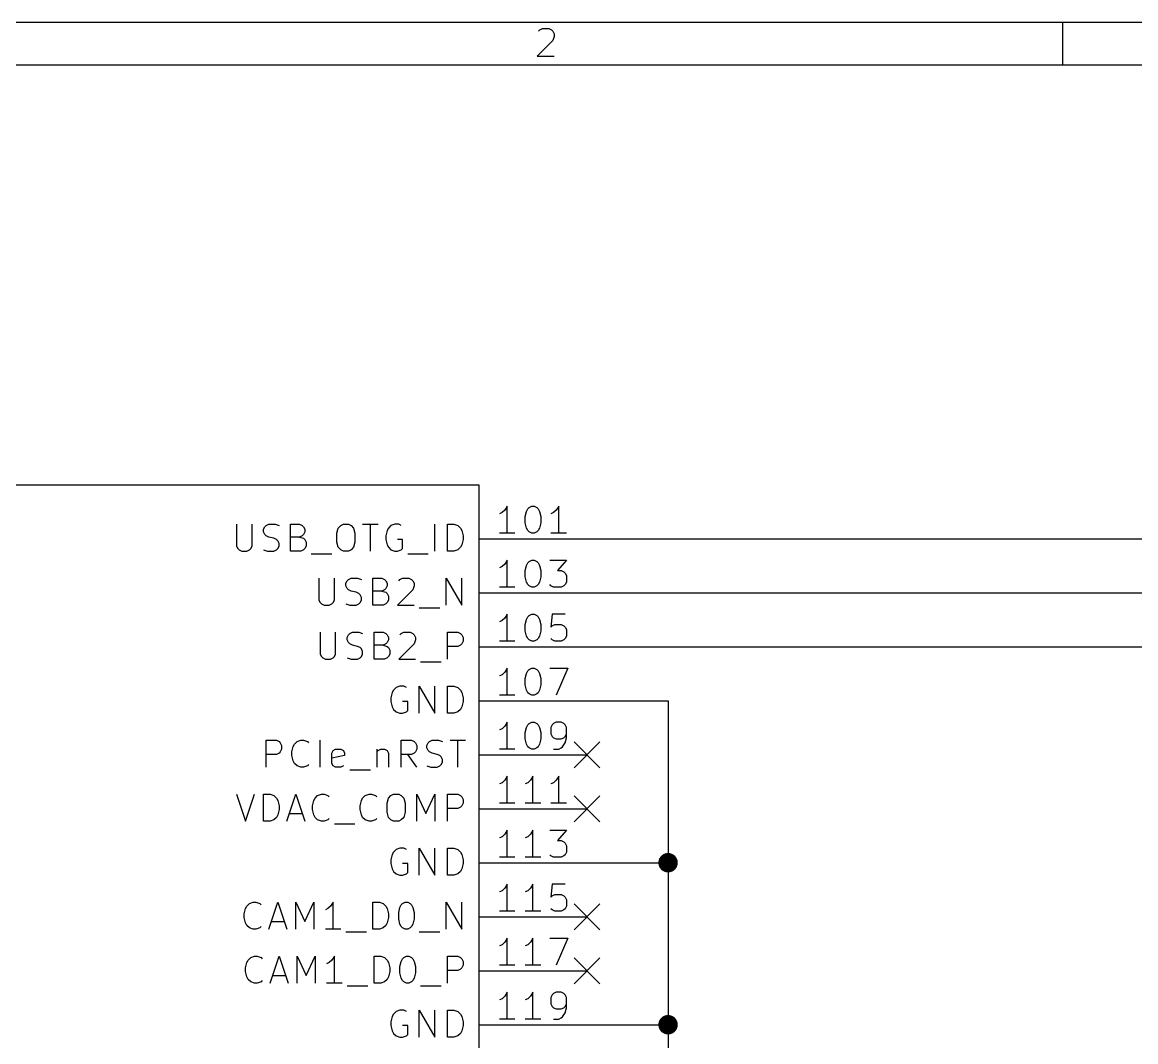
# Model space of a CAD drawing. Header units: millimetres. Extents: x 10 to 287, y -200 to -10.
# Drawn here: x 61.1 to 113.4, y -58 to -10 of the extents above; entities that cross this region are included whole.
import ezdxf

# ---------------------------------------------------------------- set-up
doc = ezdxf.new("R2010")
doc.units = ezdxf.units.MM
for name, color, linetype in [('BLUE', 174, 'CONTINUOUS'), ('GREENSIXTYFIVE', 129, 'CONTINUOUS'), ('LIGHTGREEN', 92, 'CONTINUOUS'), ('LIGHTRED', 12, 'CONTINUOUS'), ('RED', 14, 'CONTINUOUS')]:
    doc.layers.add(name, color=color, linetype=linetype)

msp = doc.modelspace()

# ---------------------------------------------------------------- linework, layer by layer
at = {"layer": 'BLUE', "linetype": 'CONTINUOUS'}
for p, q in [((87.0204, -43.8404), (88.2396, -45.0596)), ((88.2396, -43.8404), (87.0204, -45.0596)), ((87.0204, -46.3804), (88.2396, -47.5996)), ((88.2396, -46.3804), (87.0204, -47.5996)), ((87.0204, -51.4604), (88.2396, -52.6796)), ((88.2396, -51.4604), (87.0204, -52.6796)), ((87.0204, -54.0004), (88.2396, -55.2196)), ((88.2396, -54.0004), (87.0204, -55.2196))]:
    msp.add_line(p, q, dxfattribs=at)
at = {"layer": 'GREENSIXTYFIVE', "linetype": 'CONTINUOUS'}
for p, q in [((71.1562, -33.6075), (71.1562, -34.6356)), ((71.8819, -34.6356), (71.8819, -33.6075)), ((72.4263, -33.8494), (72.4867, -33.7285)), ((72.4263, -33.9704), (72.4263, -33.8494)), ((72.4867, -34.0913), (72.4263, -33.9704)), ((72.4867, -33.7285), (72.5472, -33.668)), ((72.5472, -33.668), (72.6682, -33.6075)), ((72.6682, -33.6075), (72.9705, -33.6075)), ((72.9705, -33.6075), (73.152, -33.668)), ((73.6962, -34.8775), (73.6962, -33.6075)), ((73.6962, -33.6075), (74.1196, -33.6075)), ((74.1196, -33.6075), (74.2405, -33.668)), ((74.2405, -33.668), (74.301, -33.7285)), ((74.301, -33.7285), (74.3615, -33.8494)), ((74.3615, -33.9704), (74.301, -34.0913)), ((74.3615, -33.8494), (74.3615, -33.9704)), ((75.8734, -34.0309), (75.9338, -33.789)), ((75.9338, -33.789), (76.0548, -33.668)), ((76.0548, -33.668), (76.1757, -33.6075)), ((76.1757, -33.6075), (76.4176, -33.6075)), ((76.4176, -33.6075), (76.5386, -33.668)), ((76.5386, -33.668), (76.6595, -33.789)), ((76.6595, -33.789), (76.72, -34.0309)), ((77.0829, -33.6075), (77.8086, -33.6075)), ((77.4458, -34.8775), (77.4458, -33.6075)), ((78.2319, -33.9099), (78.1715, -34.1518)), ((78.2924, -33.789), (78.2319, -33.9099)), ((78.4134, -33.668), (78.2924, -33.789)), ((78.5948, -33.6075), (78.4134, -33.668)), ((78.7762, -33.6075), (78.5948, -33.6075)), ((78.8972, -33.668), (78.7762, -33.6075)), ((80.4695, -34.8775), (80.4695, -33.6075)), ((81.0743, -34.8775), (81.0743, -33.6075)), ((81.0743, -33.6075), (81.3767, -33.6075)), ((81.3767, -33.6075), (81.5581, -33.668)), ((81.5581, -33.668), (81.6791, -33.789)), ((81.6791, -33.789), (81.7396, -33.9099)), ((81.7396, -33.9099), (81.8, -34.1518)), ((72.5472, -34.1518), (72.4867, -34.0913)), ((72.6682, -34.2123), (72.5472, -34.1518)), ((72.9101, -34.2728), (72.6682, -34.2123)), ((73.031, -34.3332), (72.9101, -34.2728)), ((73.0915, -34.3937), (73.031, -34.3332)), ((73.152, -34.5147), (73.0915, -34.3937)), ((73.152, -34.6356), (73.152, -34.5147)), ((74.1196, -34.2123), (73.6962, -34.2123)), ((74.2405, -34.1518), (74.1196, -34.2123)), ((74.1196, -34.2123), (74.301, -34.2728)), ((74.301, -34.0913), (74.2405, -34.1518)), ((74.301, -34.2728), (74.3615, -34.3332)), ((74.3615, -34.3332), (74.4219, -34.4542)), ((74.4219, -34.4542), (74.4219, -34.6356)), ((75.8734, -34.4542), (75.8734, -34.0309)), ((75.9338, -34.6961), (75.8734, -34.4542)), ((76.72, -34.4542), (76.6595, -34.6961)), ((76.72, -34.0309), (76.72, -34.4542)), ((78.1715, -34.1518), (78.1715, -34.3332)), ((78.1715, -34.3332), (78.2319, -34.5751)), ((78.9576, -34.3332), (78.7157, -34.3332)), ((78.9576, -34.7566), (78.9576, -34.3332)), ((81.8, -34.3332), (81.7396, -34.5751)), ((81.8, -34.1518), (81.8, -34.3332)), ((71.1562, -34.6356), (71.2167, -34.7566)), ((71.2167, -34.7566), (71.2772, -34.8171)), ((71.2772, -34.8171), (71.3981, -34.8775)), ((71.3981, -34.8775), (71.64, -34.8775)), ((71.64, -34.8775), (71.761, -34.8171)), ((71.761, -34.8171), (71.8215, -34.7566)), ((71.8215, -34.7566), (71.8819, -34.6356)), ((72.4263, -34.8171), (72.6077, -34.8775)), ((72.6077, -34.8775), (72.9101, -34.8775)), ((72.9101, -34.8775), (73.031, -34.8171)), ((73.031, -34.8171), (73.0915, -34.7566)), ((73.0915, -34.7566), (73.152, -34.6356)), ((74.18, -34.8775), (73.6962, -34.8775)), ((74.301, -34.8171), (74.18, -34.8775)), ((74.3615, -34.7566), (74.301, -34.8171)), ((74.4219, -34.6356), (74.3615, -34.7566)), ((74.6639, -34.9985), (75.6315, -34.9985)), ((76.0548, -34.8171), (75.9338, -34.6961)), ((76.1757, -34.8775), (76.0548, -34.8171)), ((76.4176, -34.8775), (76.1757, -34.8775)), ((76.5386, -34.8171), (76.4176, -34.8775)), ((76.6595, -34.6961), (76.5386, -34.8171)), ((78.2319, -34.5751), (78.2924, -34.6961)), ((78.2924, -34.6961), (78.4134, -34.8171)), ((78.4134, -34.8171), (78.5948, -34.8775)), ((78.5948, -34.8775), (78.7157, -34.8775)), ((78.7157, -34.8775), (78.8972, -34.8171)), ((78.8972, -34.8171), (78.9576, -34.7566)), ((79.1996, -34.9985), (80.1672, -34.9985)), ((81.3767, -34.8775), (81.0743, -34.8775)), ((81.5581, -34.8171), (81.3767, -34.8775)), ((81.6791, -34.6961), (81.5581, -34.8171)), ((81.7396, -34.5751), (81.6791, -34.6961)), ((75.0267, -36.1475), (75.0267, -37.1756)), ((75.7524, -37.1756), (75.7524, -36.1475)), ((76.2968, -36.3894), (76.3572, -36.2685)), ((76.2968, -36.5104), (76.2968, -36.3894)), ((76.3572, -36.6313), (76.2968, -36.5104)), ((76.3572, -36.2685), (76.4177, -36.208)), ((76.4177, -36.6918), (76.3572, -36.6313)), ((76.4177, -36.208), (76.5387, -36.1475)), ((76.5387, -36.1475), (76.841, -36.1475)), ((76.841, -36.1475), (77.0225, -36.208)), ((77.5667, -37.4175), (77.5667, -36.1475)), ((77.5667, -36.1475), (77.9901, -36.1475)), ((77.9901, -36.1475), (78.111, -36.208)), ((78.111, -36.208), (78.1715, -36.2685)), ((78.1715, -36.6313), (78.111, -36.6918)), ((78.1715, -36.2685), (78.232, -36.3894)), ((78.232, -36.5104), (78.1715, -36.6313)), ((78.232, -36.3894), (78.232, -36.5104)), ((78.7763, -36.2685), (78.8367, -36.208)), ((78.8367, -36.208), (78.9577, -36.1475)), ((78.9577, -36.1475), (79.2601, -36.1475)), ((79.2601, -36.1475), (79.381, -36.208)), ((79.381, -36.208), (79.4415, -36.2685)), ((79.4415, -36.2685), (79.502, -36.3894)), ((79.502, -36.5104), (79.4415, -36.6918)), ((79.502, -36.3894), (79.502, -36.5104)), ((81.0138, -37.4175), (81.0138, -36.1475)), ((81.0138, -36.1475), (81.7395, -37.4175)), ((81.7395, -37.4175), (81.7395, -36.1475)), ((76.5387, -36.7523), (76.4177, -36.6918)), ((76.7806, -36.8128), (76.5387, -36.7523)), ((76.9015, -36.8732), (76.7806, -36.8128)), ((76.962, -36.9337), (76.9015, -36.8732)), ((77.0225, -37.0547), (76.962, -36.9337)), ((77.0225, -37.1756), (77.0225, -37.0547)), ((77.9901, -36.7523), (77.5667, -36.7523)), ((78.111, -36.6918), (77.9901, -36.7523)), ((77.9901, -36.7523), (78.1715, -36.8128)), ((78.1715, -36.8128), (78.232, -36.8732)), ((78.232, -36.8732), (78.2924, -36.9942)), ((78.2924, -36.9942), (78.2924, -37.1756)), ((79.4415, -36.6918), (78.7158, -37.4175)), ((75.0267, -37.1756), (75.0872, -37.2966)), ((75.0872, -37.2966), (75.1477, -37.3571)), ((75.1477, -37.3571), (75.2686, -37.4175)), ((75.2686, -37.4175), (75.5105, -37.4175)), ((75.5105, -37.4175), (75.6315, -37.3571)), ((75.6315, -37.3571), (75.692, -37.2966)), ((75.692, -37.2966), (75.7524, -37.1756)), ((76.2968, -37.3571), (76.4782, -37.4175)), ((76.4782, -37.4175), (76.7806, -37.4175)), ((76.7806, -37.4175), (76.9015, -37.3571)), ((76.9015, -37.3571), (76.962, -37.2966)), ((76.962, -37.2966), (77.0225, -37.1756)), ((78.0505, -37.4175), (77.5667, -37.4175)), ((78.1715, -37.3571), (78.0505, -37.4175)), ((78.232, -37.2966), (78.1715, -37.3571)), ((78.2924, -37.1756), (78.232, -37.2966)), ((78.7158, -37.4175), (79.502, -37.4175)), ((79.7439, -37.5385), (80.7115, -37.5385)), ((75.0872, -38.6875), (75.0872, -39.7156)), ((75.8129, -39.7156), (75.8129, -38.6875)), ((76.4782, -38.748), (76.5992, -38.6875)), ((76.5992, -38.6875), (76.9015, -38.6875)), ((76.9015, -38.6875), (77.083, -38.748)), ((77.6272, -39.9575), (77.6272, -38.6875)), ((77.6272, -38.6875), (78.0506, -38.6875)), ((78.0506, -38.6875), (78.1715, -38.748)), ((78.8972, -38.748), (79.0182, -38.6875)), ((79.0182, -38.6875), (79.3206, -38.6875)), ((79.3206, -38.6875), (79.4415, -38.748)), ((81.0743, -39.9575), (81.0743, -38.6875)), ((81.0743, -38.6875), (81.5581, -38.6875)), ((81.5581, -38.6875), (81.6791, -38.748)), ((76.3573, -38.9294), (76.4177, -38.8085)), ((76.3573, -39.0504), (76.3573, -38.9294)), ((76.4177, -39.1713), (76.3573, -39.0504)), ((76.4177, -38.8085), (76.4782, -38.748)), ((76.4782, -39.2318), (76.4177, -39.1713)), ((76.5992, -39.2923), (76.4782, -39.2318)), ((78.1715, -39.2318), (78.0506, -39.2923)), ((78.1715, -38.748), (78.232, -38.8085)), ((78.232, -39.1713), (78.1715, -39.2318)), ((78.232, -38.8085), (78.2925, -38.9294)), ((78.2925, -39.0504), (78.232, -39.1713)), ((78.2925, -38.9294), (78.2925, -39.0504)), ((79.502, -39.2318), (78.7763, -39.9575)), ((78.8368, -38.8085), (78.8972, -38.748)), ((79.4415, -38.748), (79.502, -38.8085)), ((79.502, -38.8085), (79.5625, -38.9294)), ((79.5625, -39.0504), (79.502, -39.2318)), ((79.5625, -38.9294), (79.5625, -39.0504)), ((81.6791, -38.748), (81.7396, -38.8085)), ((81.7396, -39.2318), (81.6791, -39.2923)), ((81.7396, -38.8085), (81.8, -38.9294)), ((81.8, -39.1109), (81.7396, -39.2318)), ((81.8, -38.9294), (81.8, -39.1109)), ((75.0872, -39.7156), (75.1477, -39.8366)), ((75.7525, -39.8366), (75.8129, -39.7156)), ((76.8411, -39.3528), (76.5992, -39.2923)), ((76.962, -39.4132), (76.8411, -39.3528)), ((77.0225, -39.4737), (76.962, -39.4132)), ((77.083, -39.5947), (77.0225, -39.4737)), ((77.0225, -39.8366), (77.083, -39.7156)), ((77.083, -39.7156), (77.083, -39.5947)), ((78.0506, -39.2923), (77.6272, -39.2923)), ((78.0506, -39.2923), (78.232, -39.3528)), ((78.232, -39.3528), (78.2925, -39.4132)), ((78.2925, -39.4132), (78.3529, -39.5342)), ((78.3529, -39.7156), (78.2925, -39.8366)), ((78.3529, -39.5342), (78.3529, -39.7156)), ((81.5581, -39.3528), (81.0743, -39.3528)), ((81.6791, -39.2923), (81.5581, -39.3528)), ((75.1477, -39.8366), (75.2082, -39.8971)), ((75.2082, -39.8971), (75.3291, -39.9575)), ((75.3291, -39.9575), (75.571, -39.9575)), ((75.571, -39.9575), (75.692, -39.8971)), ((75.692, -39.8971), (75.7525, -39.8366)), ((76.3573, -39.8971), (76.5387, -39.9575)), ((76.5387, -39.9575), (76.8411, -39.9575)), ((76.8411, -39.9575), (76.962, -39.8971)), ((76.962, -39.8971), (77.0225, -39.8366)), ((78.111, -39.9575), (77.6272, -39.9575)), ((78.232, -39.8971), (78.111, -39.9575)), ((78.2925, -39.8366), (78.232, -39.8971)), ((78.7763, -39.9575), (79.5625, -39.9575)), ((79.8044, -40.0785), (80.772, -40.0785)), ((78.6553, -41.288), (78.5343, -41.409)), ((78.8367, -41.2275), (78.6553, -41.288)), ((79.0181, -41.2275), (78.8367, -41.2275)), ((79.1391, -41.288), (79.0181, -41.2275)), ((79.7438, -42.4975), (79.7438, -41.2275)), ((79.7438, -41.2275), (80.4695, -42.4975)), ((80.4695, -42.4975), (80.4695, -41.2275)), ((81.0743, -42.4975), (81.0743, -41.2275)), ((81.0743, -41.2275), (81.3767, -41.2275)), ((81.3767, -41.2275), (81.5581, -41.288)), ((81.5581, -41.288), (81.6791, -41.409)), ((78.4738, -41.5299), (78.4134, -41.7718)), ((78.4134, -41.7718), (78.4134, -41.9532)), ((78.5343, -41.409), (78.4738, -41.5299)), ((81.6791, -41.409), (81.7396, -41.5299)), ((81.7396, -41.5299), (81.8, -41.7718)), ((81.8, -41.7718), (81.8, -41.9532)), ((78.4134, -41.9532), (78.4738, -42.1951)), ((78.4738, -42.1951), (78.5343, -42.3161)), ((78.5343, -42.3161), (78.6553, -42.4371)), ((79.1995, -41.9532), (78.9576, -41.9532)), ((79.1391, -42.4371), (79.1995, -42.3766)), ((79.1995, -42.3766), (79.1995, -41.9532)), ((81.6791, -42.3161), (81.5581, -42.4371)), ((81.7396, -42.1951), (81.6791, -42.3161)), ((81.8, -41.9532), (81.7396, -42.1951)), ((78.6553, -42.4371), (78.8367, -42.4975)), ((78.8367, -42.4975), (78.9576, -42.4975)), ((78.9576, -42.4975), (79.1391, -42.4371)), ((81.3767, -42.4975), (81.0743, -42.4975)), ((81.5581, -42.4371), (81.3767, -42.4975)), ((72.5472, -45.0375), (72.5472, -43.7675)), ((72.5472, -43.7675), (73.031, -43.7675)), ((73.031, -43.7675), (73.152, -43.828)), ((73.152, -43.828), (73.2125, -43.8885)), ((73.2125, -43.8885), (73.2729, -44.0094)), ((73.8172, -44.0699), (73.8777, -43.949)), ((73.8777, -43.949), (73.9987, -43.828)), ((73.9987, -43.828), (74.1801, -43.7675)), ((74.1801, -43.7675), (74.301, -43.7675)), ((74.301, -43.7675), (74.4825, -43.828)), ((74.4825, -43.828), (74.5429, -43.8885)), ((75.0872, -45.0375), (75.0872, -43.7675)), ((78.8972, -45.0375), (78.8972, -43.7675)), ((78.8972, -43.7675), (79.381, -43.7675)), ((79.381, -43.7675), (79.502, -43.828)), ((79.502, -43.828), (79.5625, -43.8885)), ((79.5625, -43.8885), (79.6229, -44.0094)), ((80.1068, -44.0094), (80.1672, -43.8885)), ((80.1672, -43.8885), (80.2277, -43.828)), ((80.2277, -43.828), (80.3487, -43.7675)), ((80.3487, -43.7675), (80.651, -43.7675)), ((80.651, -43.7675), (80.8325, -43.828)), ((81.1953, -43.7675), (81.921, -43.7675)), ((81.5582, -45.0375), (81.5582, -43.7675)), ((73.031, -44.4328), (72.5472, -44.4328)), ((73.152, -44.3723), (73.031, -44.4328)), ((73.2125, -44.3118), (73.152, -44.3723)), ((73.2729, -44.1909), (73.2125, -44.3118)), ((73.2729, -44.0094), (73.2729, -44.1909)), ((73.7568, -44.3118), (73.8172, -44.0699)), ((73.7568, -44.4932), (73.7568, -44.3118)), ((75.6316, -44.3723), (75.692, -44.2513)), ((75.6316, -44.8561), (75.6316, -44.3723)), ((75.692, -44.2513), (75.813, -44.1909)), ((75.813, -44.1909), (76.0549, -44.1909)), ((76.0549, -44.1909), (76.1758, -44.2513)), ((76.1758, -44.2513), (76.2363, -44.3723)), ((76.2363, -44.3723), (76.2363, -44.4932)), ((77.7482, -44.1909), (77.7482, -45.0375)), ((77.7482, -44.3118), (77.8087, -44.2513)), ((77.8087, -44.2513), (77.9297, -44.1909)), ((77.9297, -44.1909), (78.1111, -44.1909)), ((78.1111, -44.1909), (78.232, -44.2513)), ((78.232, -44.2513), (78.2925, -44.3723)), ((78.2925, -44.3723), (78.2925, -45.0375)), ((79.381, -44.4328), (78.8972, -44.4328)), ((79.6229, -45.0375), (79.1996, -44.4328)), ((79.502, -44.3723), (79.381, -44.4328)), ((79.5625, -44.3118), (79.502, -44.3723)), ((79.6229, -44.1909), (79.5625, -44.3118)), ((79.6229, -44.0094), (79.6229, -44.1909)), ((80.1068, -44.1304), (80.1068, -44.0094)), ((80.1672, -44.2513), (80.1068, -44.1304)), ((80.2277, -44.3118), (80.1672, -44.2513)), ((80.3487, -44.3723), (80.2277, -44.3118)), ((80.5906, -44.4328), (80.3487, -44.3723)), ((80.7115, -44.4932), (80.5906, -44.4328)), ((73.8172, -44.7351), (73.7568, -44.4932)), ((73.8777, -44.8561), (73.8172, -44.7351)), ((73.9987, -44.9771), (73.8777, -44.8561)), ((74.1801, -45.0375), (73.9987, -44.9771)), ((74.4825, -44.9771), (74.301, -45.0375)), ((74.5429, -44.9166), (74.4825, -44.9771)), ((76.2363, -44.4932), (75.6316, -44.6142)), ((75.692, -44.9771), (75.6316, -44.8561)), ((75.813, -45.0375), (75.692, -44.9771)), ((76.1758, -44.9771), (76.0549, -45.0375)), ((80.1068, -44.9771), (80.2882, -45.0375)), ((80.5906, -45.0375), (80.7115, -44.9771)), ((80.772, -44.5537), (80.7115, -44.4932)), ((80.7115, -44.9771), (80.772, -44.9166)), ((80.8325, -44.6747), (80.772, -44.5537)), ((80.772, -44.9166), (80.8325, -44.7956)), ((80.8325, -44.7956), (80.8325, -44.6747)), ((74.301, -45.0375), (74.1801, -45.0375)), ((76.0549, -45.0375), (75.813, -45.0375)), ((76.4783, -45.1585), (77.4459, -45.1585)), ((80.2882, -45.0375), (80.5906, -45.0375)), ((71.1562, -46.3075), (71.5795, -47.5775)), ((71.5795, -47.5775), (72.0029, -46.3075)), ((72.4262, -47.5775), (72.4262, -46.3075)), ((72.4262, -46.3075), (72.7286, -46.3075)), ((72.7286, -46.3075), (72.91, -46.368)), ((72.91, -46.368), (73.031, -46.489)), ((73.031, -46.489), (73.0915, -46.6099)), ((73.5148, -47.5775), (73.9381, -46.3075)), ((73.9381, -46.3075), (74.3615, -47.5775)), ((74.7848, -46.6099), (74.8453, -46.489)), ((74.8453, -46.489), (74.9663, -46.368)), ((74.9663, -46.368), (75.1477, -46.3075)), ((75.1477, -46.3075), (75.2686, -46.3075)), ((75.2686, -46.3075), (75.4501, -46.368)), ((75.4501, -46.368), (75.5105, -46.4285)), ((77.0224, -46.6099), (77.0829, -46.489)), ((77.0829, -46.489), (77.2039, -46.368)), ((77.2039, -46.368), (77.3853, -46.3075)), ((77.3853, -46.3075), (77.5062, -46.3075)), ((77.5062, -46.3075), (77.6877, -46.368)), ((77.6877, -46.368), (77.7481, -46.4285)), ((78.232, -46.7309), (78.2924, -46.489)), ((78.2924, -46.489), (78.4134, -46.368)), ((78.4134, -46.368), (78.5343, -46.3075)), ((78.5343, -46.3075), (78.7762, -46.3075)), ((78.7762, -46.3075), (78.8972, -46.368)), ((78.8972, -46.368), (79.0181, -46.489)), ((79.0181, -46.489), (79.0786, -46.7309)), ((79.6229, -47.5775), (79.6229, -46.3075)), ((79.6229, -46.3075), (80.0463, -47.2147)), ((80.0463, -47.2147), (80.4696, -46.3075)), ((80.4696, -46.3075), (80.4696, -47.5775)), ((81.0743, -47.5775), (81.0743, -46.3075)), ((81.0743, -46.3075), (81.5581, -46.3075)), ((81.5581, -46.3075), (81.6791, -46.368)), ((81.6791, -46.368), (81.7396, -46.4285)), ((81.7396, -46.4285), (81.8, -46.5494)), ((81.8, -46.5494), (81.8, -46.7309)), ((73.0915, -46.6099), (73.1519, -46.8518)), ((73.1519, -47.0332), (73.0915, -47.2751)), ((73.1519, -46.8518), (73.1519, -47.0332)), ((74.7244, -46.8518), (74.7848, -46.6099)), ((74.7244, -47.0332), (74.7244, -46.8518)), ((74.7848, -47.2751), (74.7244, -47.0332)), ((76.962, -46.8518), (77.0224, -46.6099)), ((76.962, -47.0332), (76.962, -46.8518)), ((77.0224, -47.2751), (76.962, -47.0332)), ((78.232, -47.1542), (78.232, -46.7309)), ((79.0786, -46.7309), (79.0786, -47.1542)), ((81.5581, -46.9728), (81.0743, -46.9728)), ((81.6791, -46.9123), (81.5581, -46.9728)), ((81.7396, -46.8518), (81.6791, -46.9123)), ((81.8, -46.7309), (81.7396, -46.8518)), ((72.7286, -47.5775), (72.4262, -47.5775)), ((72.91, -47.5171), (72.7286, -47.5775)), ((73.031, -47.3961), (72.91, -47.5171)), ((73.0915, -47.2751), (73.031, -47.3961)), ((73.6358, -47.2147), (74.2405, -47.2147)), ((74.8453, -47.3961), (74.7848, -47.2751)), ((74.9663, -47.5171), (74.8453, -47.3961)), ((75.1477, -47.5775), (74.9663, -47.5171)), ((75.2686, -47.5775), (75.1477, -47.5775)), ((75.4501, -47.5171), (75.2686, -47.5775)), ((75.5105, -47.4566), (75.4501, -47.5171)), ((77.0829, -47.3961), (77.0224, -47.2751)), ((77.2039, -47.5171), (77.0829, -47.3961)), ((77.3853, -47.5775), (77.2039, -47.5171)), ((77.5062, -47.5775), (77.3853, -47.5775)), ((77.6877, -47.5171), (77.5062, -47.5775)), ((77.7481, -47.4566), (77.6877, -47.5171)), ((78.2924, -47.3961), (78.232, -47.1542)), ((78.4134, -47.5171), (78.2924, -47.3961)), ((78.5343, -47.5775), (78.4134, -47.5171)), ((78.7762, -47.5775), (78.5343, -47.5775)), ((78.8972, -47.5171), (78.7762, -47.5775)), ((79.0181, -47.3961), (78.8972, -47.5171)), ((79.0786, -47.1542), (79.0181, -47.3961)), ((75.7525, -47.6985), (76.7201, -47.6985)), ((78.4738, -49.1499), (78.4134, -49.3918)), ((78.5343, -49.029), (78.4738, -49.1499)), ((78.6553, -48.908), (78.5343, -49.029)), ((78.8367, -48.8475), (78.6553, -48.908)), ((79.0181, -48.8475), (78.8367, -48.8475)), ((79.1391, -48.908), (79.0181, -48.8475)), ((79.7438, -50.1175), (79.7438, -48.8475)), ((79.7438, -48.8475), (80.4695, -50.1175)), ((80.4695, -50.1175), (80.4695, -48.8475)), ((81.0743, -50.1175), (81.0743, -48.8475)), ((81.0743, -48.8475), (81.3767, -48.8475)), ((81.3767, -48.8475), (81.5581, -48.908)), ((81.5581, -48.908), (81.6791, -49.029)), ((81.6791, -49.029), (81.7396, -49.1499)), ((81.7396, -49.1499), (81.8, -49.3918)), ((78.4134, -49.3918), (78.4134, -49.5732)), ((78.4134, -49.5732), (78.4738, -49.8151)), ((79.1995, -49.5732), (78.9576, -49.5732)), ((79.1995, -49.9966), (79.1995, -49.5732)), ((81.8, -49.5732), (81.7396, -49.8151)), ((81.8, -49.3918), (81.8, -49.5732)), ((78.4738, -49.8151), (78.5343, -49.9361)), ((78.5343, -49.9361), (78.6553, -50.0571)), ((78.6553, -50.0571), (78.8367, -50.1175)), ((78.8367, -50.1175), (78.9576, -50.1175)), ((78.9576, -50.1175), (79.1391, -50.0571)), ((79.1391, -50.0571), (79.1995, -49.9966)), ((81.3767, -50.1175), (81.0743, -50.1175)), ((81.5581, -50.0571), (81.3767, -50.1175)), ((81.6791, -49.9361), (81.5581, -50.0571)), ((81.7396, -49.8151), (81.6791, -49.9361)), ((71.5192, -51.9318), (71.5796, -51.6899)), ((71.5796, -51.6899), (71.6401, -51.569)), ((71.6401, -51.569), (71.7611, -51.448)), ((71.7611, -51.448), (71.9425, -51.3875)), ((71.9425, -51.3875), (72.0634, -51.3875)), ((72.0634, -51.3875), (72.2449, -51.448)), ((72.2449, -51.448), (72.3053, -51.5085)), ((72.6682, -52.6575), (73.0915, -51.3875)), ((73.0915, -51.3875), (73.5149, -52.6575)), ((73.9382, -52.6575), (73.9382, -51.3875)), ((73.9382, -51.3875), (74.3616, -52.2947)), ((74.3616, -52.2947), (74.7849, -51.3875)), ((74.7849, -51.3875), (74.7849, -52.6575)), ((75.4501, -51.6899), (75.3292, -51.7504)), ((75.5711, -51.569), (75.4501, -51.6899)), ((75.692, -51.3875), (75.5711, -51.569)), ((75.692, -52.6575), (75.692, -51.3875)), ((77.5667, -52.6575), (77.5667, -51.3875)), ((77.5667, -51.3875), (77.8691, -51.3875)), ((77.8691, -51.3875), (78.0505, -51.448)), ((78.0505, -51.448), (78.1715, -51.569)), ((78.1715, -51.569), (78.232, -51.6899)), ((78.232, -51.6899), (78.2924, -51.9318)), ((78.7763, -51.8713), (78.8367, -51.6294)), ((78.8367, -51.6294), (78.8972, -51.5085)), ((78.8972, -51.5085), (78.9577, -51.448)), ((78.9577, -51.448), (79.0786, -51.3875)), ((79.0786, -51.3875), (79.1996, -51.3875)), ((79.1996, -51.3875), (79.3205, -51.448)), ((79.3205, -51.448), (79.381, -51.5085)), ((79.381, -51.5085), (79.4415, -51.6294)), ((79.4415, -51.6294), (79.502, -51.8713)), ((81.0138, -52.6575), (81.0138, -51.3875)), ((81.0138, -51.3875), (81.7395, -52.6575)), ((81.7395, -52.6575), (81.7395, -51.3875)), ((71.5192, -52.1132), (71.5192, -51.9318)), ((71.5796, -52.3551), (71.5192, -52.1132)), ((72.7892, -52.2947), (73.3939, -52.2947)), ((78.2924, -52.1132), (78.232, -52.3551)), ((78.2924, -51.9318), (78.2924, -52.1132)), ((78.7763, -52.1737), (78.7763, -51.8713)), ((78.8367, -52.4156), (78.7763, -52.1737)), ((79.502, -52.1737), (79.4415, -52.4156)), ((79.502, -51.8713), (79.502, -52.1737)), ((71.6401, -52.4761), (71.5796, -52.3551)), ((71.7611, -52.5971), (71.6401, -52.4761)), ((71.9425, -52.6575), (71.7611, -52.5971)), ((72.0634, -52.6575), (71.9425, -52.6575)), ((72.2449, -52.5971), (72.0634, -52.6575)), ((72.3053, -52.5366), (72.2449, -52.5971)), ((76.0549, -52.6575), (75.3292, -52.6575)), ((76.2968, -52.7785), (77.2644, -52.7785)), ((77.8691, -52.6575), (77.5667, -52.6575)), ((78.0505, -52.5971), (77.8691, -52.6575)), ((78.1715, -52.4761), (78.0505, -52.5971)), ((78.232, -52.3551), (78.1715, -52.4761)), ((78.8972, -52.5366), (78.8367, -52.4156)), ((78.9577, -52.5971), (78.8972, -52.5366)), ((79.0786, -52.6575), (78.9577, -52.5971)), ((79.1996, -52.6575), (79.0786, -52.6575)), ((79.3205, -52.5971), (79.1996, -52.6575)), ((79.381, -52.5366), (79.3205, -52.5971)), ((79.4415, -52.4156), (79.381, -52.5366)), ((79.7439, -52.7785), (80.7115, -52.7785)), ((71.5797, -54.4718), (71.6401, -54.2299)), ((71.6401, -54.2299), (71.7006, -54.109)), ((71.7006, -54.109), (71.8216, -53.988)), ((71.8216, -53.988), (72.003, -53.9275)), ((72.003, -53.9275), (72.1239, -53.9275)), ((72.1239, -53.9275), (72.3054, -53.988)), ((72.3054, -53.988), (72.3658, -54.0485)), ((72.7287, -55.1975), (73.152, -53.9275)), ((73.152, -53.9275), (73.5754, -55.1975)), ((73.9987, -55.1975), (73.9987, -53.9275)), ((73.9987, -53.9275), (74.4221, -54.8347)), ((74.4221, -54.8347), (74.8454, -53.9275)), ((74.8454, -53.9275), (74.8454, -55.1975)), ((75.5106, -54.2299), (75.3897, -54.2904)), ((75.6316, -54.109), (75.5106, -54.2299)), ((75.7525, -53.9275), (75.6316, -54.109)), ((75.7525, -55.1975), (75.7525, -53.9275)), ((77.6272, -55.1975), (77.6272, -53.9275)), ((77.6272, -53.9275), (77.9296, -53.9275)), ((77.9296, -53.9275), (78.111, -53.988)), ((78.111, -53.988), (78.232, -54.109)), ((78.232, -54.109), (78.2925, -54.2299)), ((78.2925, -54.2299), (78.3529, -54.4718)), ((78.8368, -54.4113), (78.8972, -54.1694)), ((78.8368, -54.7137), (78.8368, -54.4113)), ((78.8972, -54.1694), (78.9577, -54.0485)), ((78.9577, -54.0485), (79.0182, -53.988)), ((79.0182, -53.988), (79.1391, -53.9275)), ((79.1391, -53.9275), (79.2601, -53.9275)), ((79.2601, -53.9275), (79.381, -53.988)), ((79.381, -53.988), (79.4415, -54.0485)), ((79.4415, -54.0485), (79.502, -54.1694)), ((79.502, -54.1694), (79.5625, -54.4113)), ((79.5625, -54.4113), (79.5625, -54.7137)), ((81.0743, -55.1975), (81.0743, -53.9275)), ((81.0743, -53.9275), (81.5581, -53.9275)), ((81.5581, -53.9275), (81.6791, -53.988)), ((81.6791, -53.988), (81.7396, -54.0485)), ((81.7396, -54.0485), (81.8, -54.1694)), ((81.8, -54.3509), (81.7396, -54.4718)), ((81.8, -54.1694), (81.8, -54.3509)), ((71.5797, -54.6532), (71.5797, -54.4718)), ((71.6401, -54.8951), (71.5797, -54.6532)), ((71.7006, -55.0161), (71.6401, -54.8951)), ((72.8497, -54.8347), (73.4544, -54.8347)), ((78.2925, -54.8951), (78.232, -55.0161)), ((78.3529, -54.6532), (78.2925, -54.8951)), ((78.3529, -54.4718), (78.3529, -54.6532)), ((78.8972, -54.9556), (78.8368, -54.7137)), ((78.9577, -55.0766), (78.8972, -54.9556)), ((79.502, -54.9556), (79.4415, -55.0766)), ((79.5625, -54.7137), (79.502, -54.9556)), ((81.5581, -54.5928), (81.0743, -54.5928)), ((81.6791, -54.5323), (81.5581, -54.5928)), ((81.7396, -54.4718), (81.6791, -54.5323)), ((71.8216, -55.1371), (71.7006, -55.0161)), ((72.003, -55.1975), (71.8216, -55.1371)), ((72.1239, -55.1975), (72.003, -55.1975)), ((72.3054, -55.1371), (72.1239, -55.1975)), ((72.3658, -55.0766), (72.3054, -55.1371)), ((76.1154, -55.1975), (75.3897, -55.1975)), ((76.3573, -55.3185), (77.3249, -55.3185)), ((77.9296, -55.1975), (77.6272, -55.1975)), ((78.111, -55.1371), (77.9296, -55.1975)), ((78.232, -55.0161), (78.111, -55.1371)), ((79.0182, -55.1371), (78.9577, -55.0766)), ((79.1391, -55.1975), (79.0182, -55.1371)), ((79.2601, -55.1975), (79.1391, -55.1975)), ((79.381, -55.1371), (79.2601, -55.1975)), ((79.4415, -55.0766), (79.381, -55.1371)), ((79.8044, -55.3185), (80.772, -55.3185)), ((78.6553, -56.528), (78.5343, -56.649)), ((78.8367, -56.4675), (78.6553, -56.528)), ((79.0181, -56.4675), (78.8367, -56.4675)), ((79.1391, -56.528), (79.0181, -56.4675)), ((79.7438, -57.7375), (79.7438, -56.4675)), ((79.7438, -56.4675), (80.4695, -57.7375)), ((80.4695, -57.7375), (80.4695, -56.4675)), ((81.0743, -57.7375), (81.0743, -56.4675)), ((81.0743, -56.4675), (81.3767, -56.4675)), ((81.3767, -56.4675), (81.5581, -56.528)), ((81.5581, -56.528), (81.6791, -56.649)), ((78.4738, -56.7699), (78.4134, -57.0118)), ((78.4134, -57.0118), (78.4134, -57.1932)), ((78.5343, -56.649), (78.4738, -56.7699)), ((81.6791, -56.649), (81.7396, -56.7699)), ((81.7396, -56.7699), (81.8, -57.0118)), ((81.8, -57.0118), (81.8, -57.1932)), ((78.4134, -57.1932), (78.4738, -57.4351)), ((78.4738, -57.4351), (78.5343, -57.5561)), ((78.5343, -57.5561), (78.6553, -57.6771)), ((79.1995, -57.1932), (78.9576, -57.1932)), ((79.1995, -57.6166), (79.1995, -57.1932)), ((81.6791, -57.5561), (81.5581, -57.6771)), ((81.7396, -57.4351), (81.6791, -57.5561)), ((81.8, -57.1932), (81.7396, -57.4351)), ((78.6553, -57.6771), (78.8367, -57.7375)), ((78.8367, -57.7375), (78.9576, -57.7375)), ((78.9576, -57.7375), (79.1391, -57.6771)), ((79.1391, -57.6771), (79.1995, -57.6166)), ((81.3767, -57.7375), (81.0743, -57.7375)), ((81.5581, -57.6771), (81.3767, -57.7375))]:
    msp.add_line(p, q, dxfattribs=at)
at = {"layer": 'LIGHTGREEN', "linetype": 'CONTINUOUS'}
for p, q in [((87.63, -34.29), (158.75, -34.29)), ((87.63, -36.83), (154.94, -36.83)), ((87.63, -39.37), (179.07, -39.37)), ((87.63, -41.91), (91.44, -41.91)), ((91.44, -41.91), (91.44, -49.53)), ((87.63, -49.53), (91.44, -49.53)), ((91.44, -49.53), (91.44, -57.15)), ((87.63, -57.15), (91.44, -57.15)), ((91.44, -57.15), (91.44, -64.77))]:
    msp.add_line(p, q, dxfattribs=at)
at = {"layer": 'LIGHTGREEN', "const_width": 0.4572}
for points in [[(91.2114, -49.53, 1), (91.6686, -49.53, 1)], [(91.2114, -57.15, 1), (91.6686, -57.15, 1)]]:
    msp.add_lwpolyline(points, format="xyb", close=True, dxfattribs=at)
at = {"layer": 'LIGHTRED', "linetype": 'CONTINUOUS'}
for p, q in [((83.7596, -32.9444), (83.6386, -33.0653)), ((83.8805, -32.7629), (83.7596, -32.9444)), ((83.8805, -34.0329), (83.8805, -32.7629)), ((84.7876, -33.0048), (84.8481, -32.8839)), ((84.8481, -32.8839), (84.9086, -32.8234)), ((84.9086, -32.8234), (85.0295, -32.7629)), ((85.0295, -32.7629), (85.1505, -32.7629)), ((85.1505, -32.7629), (85.2714, -32.8234)), ((85.2714, -32.8234), (85.3319, -32.8839)), ((85.3319, -32.8839), (85.3924, -33.0048)), ((86.1786, -32.9444), (86.0576, -33.0653)), ((86.2995, -32.7629), (86.1786, -32.9444)), ((86.2995, -34.0329), (86.2995, -32.7629)), ((83.6386, -33.0653), (83.5177, -33.1258)), ((84.7272, -33.2467), (84.7876, -33.0048)), ((84.7272, -33.5491), (84.7272, -33.2467)), ((85.3924, -33.0048), (85.4529, -33.2467)), ((85.4529, -33.2467), (85.4529, -33.5491)), ((86.0576, -33.0653), (85.9367, -33.1258)), ((84.7876, -33.791), (84.7272, -33.5491)), ((84.8481, -33.912), (84.7876, -33.791)), ((84.9086, -33.9725), (84.8481, -33.912)), ((85.0295, -34.0329), (84.9086, -33.9725)), ((85.2714, -33.9725), (85.1505, -34.0329)), ((85.3319, -33.912), (85.2714, -33.9725)), ((85.3924, -33.791), (85.3319, -33.912)), ((85.4529, -33.5491), (85.3924, -33.791)), ((84.2434, -34.0329), (83.5177, -34.0329)), ((85.1505, -34.0329), (85.0295, -34.0329)), ((86.6624, -34.0329), (85.9367, -34.0329)), ((83.7596, -35.4844), (83.6386, -35.6053)), ((83.8805, -35.3029), (83.7596, -35.4844)), ((83.8805, -36.5729), (83.8805, -35.3029)), ((84.7272, -35.7867), (84.7876, -35.5448)), ((84.7876, -35.5448), (84.8481, -35.4239)), ((84.8481, -35.4239), (84.9086, -35.3634)), ((84.9086, -35.3634), (85.0295, -35.3029)), ((85.0295, -35.3029), (85.1505, -35.3029)), ((85.1505, -35.3029), (85.2714, -35.3634)), ((85.2714, -35.3634), (85.3319, -35.4239)), ((85.3319, -35.4239), (85.3924, -35.5448)), ((85.3924, -35.5448), (85.4529, -35.7867)), ((85.8762, -35.3029), (86.6624, -35.3029)), ((86.6624, -35.3029), (86.239, -35.7867)), ((83.6386, -35.6053), (83.5177, -35.6658)), ((84.7272, -36.0891), (84.7272, -35.7867)), ((84.7876, -36.331), (84.7272, -36.0891)), ((85.4529, -36.0891), (85.3924, -36.331)), ((85.4529, -35.7867), (85.4529, -36.0891)), ((86.239, -35.7867), (86.4205, -35.7867)), ((86.4205, -35.7867), (86.5414, -35.8472)), ((86.5414, -35.8472), (86.6019, -35.9077)), ((86.6019, -35.9077), (86.6624, -36.0286)), ((86.6624, -36.0286), (86.6624, -36.331)), ((84.2434, -36.5729), (83.5177, -36.5729)), ((84.8481, -36.452), (84.7876, -36.331)), ((84.9086, -36.5125), (84.8481, -36.452)), ((85.0295, -36.5729), (84.9086, -36.5125)), ((85.1505, -36.5729), (85.0295, -36.5729)), ((85.2714, -36.5125), (85.1505, -36.5729)), ((85.3319, -36.452), (85.2714, -36.5125)), ((85.3924, -36.331), (85.3319, -36.452)), ((85.9367, -36.5125), (85.8762, -36.452)), ((86.0576, -36.5729), (85.9367, -36.5125)), ((86.4205, -36.5729), (86.0576, -36.5729)), ((86.5414, -36.5125), (86.4205, -36.5729)), ((86.6019, -36.452), (86.5414, -36.5125)), ((86.6624, -36.331), (86.6019, -36.452)), ((83.6386, -38.1453), (83.5177, -38.2058)), ((83.7596, -38.0244), (83.6386, -38.1453)), ((83.8805, -37.8429), (83.7596, -38.0244)), ((83.8805, -39.1129), (83.8805, -37.8429)), ((84.7272, -38.3267), (84.7876, -38.0848)), ((84.7876, -38.0848), (84.8481, -37.9639)), ((84.8481, -37.9639), (84.9086, -37.9034)), ((84.9086, -37.9034), (85.0295, -37.8429)), ((85.0295, -37.8429), (85.1505, -37.8429)), ((85.1505, -37.8429), (85.2714, -37.9034)), ((85.2714, -37.9034), (85.3319, -37.9639)), ((85.3319, -37.9639), (85.3924, -38.0848)), ((85.3924, -38.0848), (85.4529, -38.3267)), ((85.9971, -37.8429), (85.9367, -38.4477)), ((86.6019, -37.8429), (85.9971, -37.8429)), ((84.7272, -38.6291), (84.7272, -38.3267)), ((84.7876, -38.871), (84.7272, -38.6291)), ((85.4529, -38.6291), (85.3924, -38.871)), ((85.4529, -38.3267), (85.4529, -38.6291)), ((85.9367, -38.4477), (85.9971, -38.3872)), ((85.9971, -38.3872), (86.1181, -38.3267)), ((86.1181, -38.3267), (86.4205, -38.3267)), ((86.4205, -38.3267), (86.5414, -38.3872)), ((86.5414, -38.3872), (86.6019, -38.4477)), ((86.6019, -38.4477), (86.6624, -38.5686)), ((86.6624, -38.5686), (86.6624, -38.871)), ((84.2434, -39.1129), (83.5177, -39.1129)), ((84.8481, -38.992), (84.7876, -38.871)), ((84.9086, -39.0525), (84.8481, -38.992)), ((85.0295, -39.1129), (84.9086, -39.0525)), ((85.1505, -39.1129), (85.0295, -39.1129)), ((85.2714, -39.0525), (85.1505, -39.1129)), ((85.3319, -38.992), (85.2714, -39.0525)), ((85.3924, -38.871), (85.3319, -38.992)), ((85.9971, -39.0525), (85.9367, -38.992)), ((86.1181, -39.1129), (85.9971, -39.0525)), ((86.4205, -39.1129), (86.1181, -39.1129)), ((86.5414, -39.0525), (86.4205, -39.1129)), ((86.6019, -38.992), (86.5414, -39.0525)), ((86.6624, -38.871), (86.6019, -38.992)), ((83.6386, -40.6853), (83.5177, -40.7458)), ((83.7596, -40.5644), (83.6386, -40.6853)), ((83.8805, -40.3829), (83.7596, -40.5644)), ((83.8805, -41.6529), (83.8805, -40.3829)), ((84.7272, -40.8667), (84.7876, -40.6248)), ((84.7876, -40.6248), (84.8481, -40.5039)), ((84.8481, -40.5039), (84.9086, -40.4434)), ((84.9086, -40.4434), (85.0295, -40.3829)), ((85.0295, -40.3829), (85.1505, -40.3829)), ((85.1505, -40.3829), (85.2714, -40.4434)), ((85.2714, -40.4434), (85.3319, -40.5039)), ((85.3319, -40.5039), (85.3924, -40.6248)), ((85.3924, -40.6248), (85.4529, -40.8667)), ((85.8762, -40.3829), (86.7228, -40.3829)), ((86.7228, -40.3829), (86.1786, -41.6529)), ((84.7272, -41.1691), (84.7272, -40.8667)), ((84.7876, -41.411), (84.7272, -41.1691)), ((85.4529, -41.1691), (85.3924, -41.411)), ((85.4529, -40.8667), (85.4529, -41.1691)), ((84.2434, -41.6529), (83.5177, -41.6529)), ((84.8481, -41.532), (84.7876, -41.411)), ((84.9086, -41.5925), (84.8481, -41.532)), ((85.0295, -41.6529), (84.9086, -41.5925)), ((85.1505, -41.6529), (85.0295, -41.6529)), ((85.2714, -41.5925), (85.1505, -41.6529)), ((85.3319, -41.532), (85.2714, -41.5925)), ((85.3924, -41.411), (85.3319, -41.532)), ((83.6386, -43.2253), (83.5177, -43.2858)), ((83.7596, -43.1044), (83.6386, -43.2253)), ((83.8805, -42.9229), (83.7596, -43.1044)), ((83.8805, -44.1929), (83.8805, -42.9229)), ((84.7272, -43.4067), (84.7876, -43.1648)), ((84.7272, -43.7091), (84.7272, -43.4067)), ((84.7876, -43.1648), (84.8481, -43.0439)), ((84.8481, -43.0439), (84.9086, -42.9834)), ((84.9086, -42.9834), (85.0295, -42.9229)), ((85.0295, -42.9229), (85.1505, -42.9229)), ((85.1505, -42.9229), (85.2714, -42.9834)), ((85.2714, -42.9834), (85.3319, -43.0439)), ((85.3319, -43.0439), (85.3924, -43.1648)), ((85.3924, -43.1648), (85.4529, -43.4067)), ((85.4529, -43.4067), (85.4529, -43.7091)), ((85.9971, -43.0439), (85.9367, -43.1648)), ((85.9367, -43.1648), (85.9367, -43.4672)), ((86.0576, -42.9834), (85.9971, -43.0439)), ((86.1786, -42.9229), (86.0576, -42.9834)), ((86.4205, -42.9229), (86.1786, -42.9229)), ((86.5414, -42.9834), (86.4205, -42.9229)), ((86.6019, -43.0439), (86.5414, -42.9834)), ((86.6624, -43.1648), (86.6019, -43.0439)), ((86.6624, -43.6486), (86.6624, -43.1648)), ((84.7876, -43.951), (84.7272, -43.7091)), ((84.8481, -44.072), (84.7876, -43.951)), ((85.3924, -43.951), (85.3319, -44.072)), ((85.4529, -43.7091), (85.3924, -43.951)), ((85.9367, -43.4672), (85.9971, -43.5882)), ((85.9971, -43.5882), (86.0576, -43.6486)), ((86.0576, -43.6486), (86.1786, -43.7091)), ((86.1786, -43.7091), (86.4205, -43.7091)), ((86.4205, -43.7091), (86.5414, -43.6486)), ((86.4809, -44.072), (86.6019, -43.8905)), ((86.5414, -43.6486), (86.6019, -43.5882)), ((86.6019, -43.5882), (86.6624, -43.4672)), ((86.6019, -43.8905), (86.6624, -43.6486)), ((84.2434, -44.1929), (83.5177, -44.1929)), ((84.9086, -44.1325), (84.8481, -44.072)), ((85.0295, -44.1929), (84.9086, -44.1325)), ((85.1505, -44.1929), (85.0295, -44.1929)), ((85.2714, -44.1325), (85.1505, -44.1929)), ((85.3319, -44.072), (85.2714, -44.1325)), ((86.0576, -44.1929), (86.2995, -44.1929)), ((86.2995, -44.1929), (86.4205, -44.1325)), ((86.4205, -44.1325), (86.4809, -44.072)), ((83.8805, -45.4629), (83.7596, -45.6444)), ((83.8805, -46.7329), (83.8805, -45.4629)), ((85.09, -45.4629), (84.9691, -45.6444)), ((85.09, -46.7329), (85.09, -45.4629)), ((86.2995, -45.4629), (86.1786, -45.6444)), ((86.2995, -46.7329), (86.2995, -45.4629)), ((83.6386, -45.7653), (83.5177, -45.8258)), ((83.7596, -45.6444), (83.6386, -45.7653)), ((84.8481, -45.7653), (84.7272, -45.8258)), ((84.9691, -45.6444), (84.8481, -45.7653)), ((86.0576, -45.7653), (85.9367, -45.8258)), ((86.1786, -45.6444), (86.0576, -45.7653)), ((84.2434, -46.7329), (83.5177, -46.7329)), ((85.4529, -46.7329), (84.7272, -46.7329)), ((86.6624, -46.7329), (85.9367, -46.7329)), ((83.8805, -48.0029), (83.7596, -48.1844)), ((83.8805, -49.2729), (83.8805, -48.0029)), ((85.09, -48.0029), (84.9691, -48.1844)), ((85.09, -49.2729), (85.09, -48.0029)), ((85.8762, -48.0029), (86.6624, -48.0029)), ((86.6624, -48.0029), (86.239, -48.4867)), ((83.6386, -48.3053), (83.5177, -48.3658)), ((83.7596, -48.1844), (83.6386, -48.3053)), ((84.8481, -48.3053), (84.7272, -48.3658)), ((84.9691, -48.1844), (84.8481, -48.3053)), ((86.239, -48.4867), (86.4205, -48.4867)), ((86.4205, -48.4867), (86.5414, -48.5472)), ((86.5414, -48.5472), (86.6019, -48.6077)), ((86.6019, -48.6077), (86.6624, -48.7286)), ((85.9367, -49.2125), (85.8762, -49.152)), ((86.6019, -49.152), (86.5414, -49.2125)), ((86.6624, -49.031), (86.6019, -49.152)), ((86.6624, -48.7286), (86.6624, -49.031)), ((84.2434, -49.2729), (83.5177, -49.2729)), ((85.4529, -49.2729), (84.7272, -49.2729)), ((86.0576, -49.2729), (85.9367, -49.2125)), ((86.4205, -49.2729), (86.0576, -49.2729)), ((86.5414, -49.2125), (86.4205, -49.2729)), ((83.7596, -50.7244), (83.6386, -50.8453)), ((83.8805, -50.5429), (83.7596, -50.7244)), ((83.8805, -51.8129), (83.8805, -50.5429)), ((84.9691, -50.7244), (84.8481, -50.8453)), ((85.09, -50.5429), (84.9691, -50.7244)), ((85.09, -51.8129), (85.09, -50.5429)), ((85.9971, -50.5429), (85.9367, -51.1477)), ((86.6019, -50.5429), (85.9971, -50.5429)), ((83.6386, -50.8453), (83.5177, -50.9058)), ((84.8481, -50.8453), (84.7272, -50.9058)), ((85.9367, -51.1477), (85.9971, -51.0872)), ((85.9971, -51.0872), (86.1181, -51.0267)), ((86.1181, -51.0267), (86.4205, -51.0267)), ((86.4205, -51.0267), (86.5414, -51.0872)), ((86.5414, -51.0872), (86.6019, -51.1477)), ((86.6019, -51.1477), (86.6624, -51.2686)), ((86.6624, -51.2686), (86.6624, -51.571)), ((84.2434, -51.8129), (83.5177, -51.8129)), ((85.4529, -51.8129), (84.7272, -51.8129)), ((85.9971, -51.7525), (85.9367, -51.692)), ((86.1181, -51.8129), (85.9971, -51.7525)), ((86.4205, -51.8129), (86.1181, -51.8129)), ((86.5414, -51.7525), (86.4205, -51.8129)), ((86.6019, -51.692), (86.5414, -51.7525)), ((86.6624, -51.571), (86.6019, -51.692)), ((83.6386, -53.3853), (83.5177, -53.4458)), ((83.7596, -53.2644), (83.6386, -53.3853)), ((83.8805, -53.0829), (83.7596, -53.2644)), ((83.8805, -54.3529), (83.8805, -53.0829)), ((84.8481, -53.3853), (84.7272, -53.4458)), ((84.9691, -53.2644), (84.8481, -53.3853)), ((85.09, -53.0829), (84.9691, -53.2644)), ((85.09, -54.3529), (85.09, -53.0829)), ((85.8762, -53.0829), (86.7228, -53.0829)), ((86.7228, -53.0829), (86.1786, -54.3529)), ((84.2434, -54.3529), (83.5177, -54.3529)), ((85.4529, -54.3529), (84.7272, -54.3529)), ((83.6386, -55.9253), (83.5177, -55.9858)), ((83.7596, -55.8044), (83.6386, -55.9253)), ((83.8805, -55.6229), (83.7596, -55.8044)), ((83.8805, -56.8929), (83.8805, -55.6229)), ((84.8481, -55.9253), (84.7272, -55.9858)), ((84.9691, -55.8044), (84.8481, -55.9253)), ((85.09, -55.6229), (84.9691, -55.8044)), ((85.09, -56.8929), (85.09, -55.6229)), ((85.9971, -55.7439), (85.9367, -55.8648)), ((85.9367, -55.8648), (85.9367, -56.1672)), ((86.0576, -55.6834), (85.9971, -55.7439)), ((86.1786, -55.6229), (86.0576, -55.6834)), ((86.4205, -55.6229), (86.1786, -55.6229)), ((86.5414, -55.6834), (86.4205, -55.6229)), ((86.6019, -55.7439), (86.5414, -55.6834)), ((86.6624, -55.8648), (86.6019, -55.7439)), ((86.6624, -56.3486), (86.6624, -55.8648)), ((85.9367, -56.1672), (85.9971, -56.2882)), ((85.9971, -56.2882), (86.0576, -56.3486)), ((86.0576, -56.3486), (86.1786, -56.4091)), ((86.1786, -56.4091), (86.4205, -56.4091)), ((86.4205, -56.4091), (86.5414, -56.3486)), ((86.5414, -56.3486), (86.6019, -56.2882)), ((86.6019, -56.2882), (86.6624, -56.1672)), ((86.6019, -56.5905), (86.6624, -56.3486)), ((84.2434, -56.8929), (83.5177, -56.8929)), ((85.4529, -56.8929), (84.7272, -56.8929)), ((86.0576, -56.8929), (86.2995, -56.8929)), ((86.2995, -56.8929), (86.4205, -56.8325)), ((86.4205, -56.8325), (86.4809, -56.772)), ((86.4809, -56.772), (86.6019, -56.5905))]:
    msp.add_line(p, q, dxfattribs=at)
at = {"layer": 'RED', "linetype": 'CONTINUOUS'}
for p, q in [((10, -10), (287.0022, -10)), ((85.3462, -10.4175), (85.4081, -10.3556)), ((85.4081, -10.3556), (85.5319, -10.2937)), ((85.5319, -10.2937), (85.8414, -10.2937)), ((85.8414, -10.2937), (85.9652, -10.3556)), ((85.9652, -10.3556), (86.0271, -10.4175)), ((86.0271, -10.4175), (86.089, -10.5413)), ((110, -12), (110, -10)), ((86.0271, -10.8508), (85.2843, -11.5937)), ((86.089, -10.6651), (86.0271, -10.8508)), ((86.089, -10.5413), (86.089, -10.6651)), ((12, -12), (285.0022, -12)), ((85.2843, -11.5937), (86.089, -11.5937)), ((31.75, -31.75), (82.55, -31.75)), ((82.55, -31.75), (82.55, -161.29)), ((82.55, -34.29), (87.63, -34.29)), ((82.55, -36.83), (87.63, -36.83)), ((82.55, -39.37), (87.63, -39.37)), ((82.55, -41.91), (87.63, -41.91)), ((82.55, -44.45), (87.63, -44.45)), ((82.55, -46.99), (87.63, -46.99)), ((82.55, -49.53), (87.63, -49.53)), ((82.55, -52.07), (87.63, -52.07)), ((82.55, -54.61), (87.63, -54.61)), ((82.55, -57.15), (87.63, -57.15))]:
    msp.add_line(p, q, dxfattribs=at)

doc.saveas('drawing.dxf')
